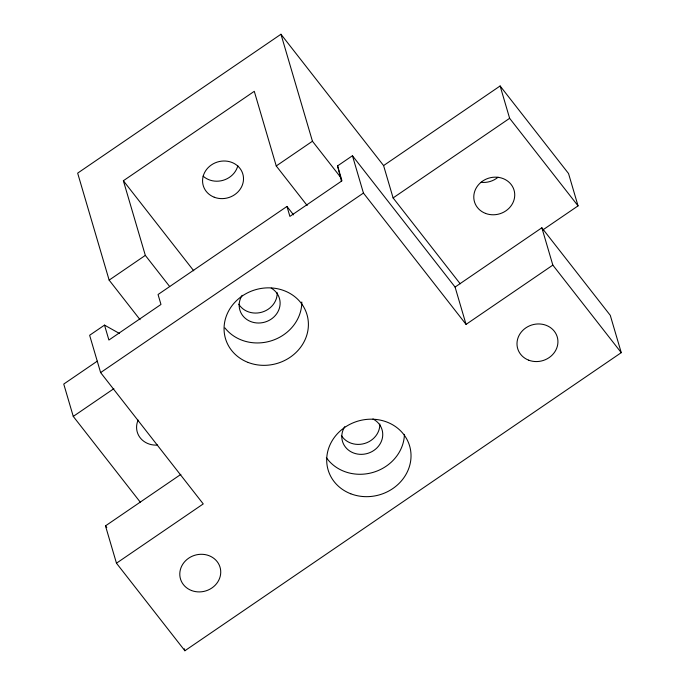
<?xml version="1.0" encoding="UTF-8"?>
<svg xmlns="http://www.w3.org/2000/svg" width="685" height="685" viewBox="0 0 685 685"><rect width="100%" height="100%" fill="white"/><g stroke="black" fill="none" stroke-linecap="round" stroke-linejoin="round"><path stroke-width="1.03" d="M460.209 283.796L393.104 197.922L383.583 165.582L280.961 34.25L77.653 173.134L109.138 280.114L140.057 319.681M169.674 286.535L145.331 255.385L123.368 180.746L254.281 91.319L276.243 165.958L307.163 205.526M109.138 280.114L145.331 255.385M276.243 165.958L312.446 141.23L280.961 34.25M119.336 333.398L104.514 325.11L89.632 335.273L100.618 372.589L203.248 503.92L116.467 563.198L184.881 650.75L621.252 352.664L610.275 315.34L541.852 227.788L455.08 287.066L466.057 324.39L552.838 265.112L541.852 227.788M341.378 181.08L337.577 165.898L352.45 155.735L455.08 287.066M293.548 214.859L286.972 206.442L158.047 294.516L160.975 304.465L108.906 340.034L104.514 325.11M97.287 361.149L63.748 384.062L73.261 416.411L140.365 502.276M383.583 165.582L500.118 85.976L568.533 173.528L578.054 205.877L542.743 229.997M100.618 372.589L363.435 193.059L352.45 155.735M73.261 416.411L113.873 388.669M393.104 197.922L509.631 118.317L500.118 85.976M116.467 563.198L105.481 525.874L180.866 474.38M509.631 118.317L578.054 205.877M552.838 265.112L621.252 352.664M363.435 193.059L466.057 324.39M312.446 141.23L340.736 177.432M123.368 180.746L193.761 270.823M105.481 525.874L106.8 527.561M337.577 165.898L341.969 180.831L289.901 216.4L286.972 206.442M184.291 648.729L184.881 650.75M498.063 177.227A20.636 18.658 -16.4 0 1 481.041 182.296M157.636 445.062A20.636 18.658 -16.4 0 1 138.122 420.093M237.832 165.744A20.636 18.658 -16.4 0 1 223.25 180.266A20.636 18.658 -16.4 0 1 203.077 176.105M379.815 424.032A20.636 18.658 -16.4 0 1 364.685 443.46A20.636 18.658 -16.4 0 1 341.361 435.489M372.94 418.963A20.636 18.658 -16.4 0 1 379.755 444.445A20.636 18.658 -16.4 0 1 351.602 452.117A20.636 18.658 -16.4 0 1 344.786 426.627M277.194 292.7A20.636 18.658 -16.4 0 1 262.055 312.129A20.636 18.658 -16.4 0 1 238.731 304.157M271.217 288.12A20.636 18.658 -16.4 0 1 276.74 313.696A20.636 18.658 -16.4 0 1 248.672 320.623A20.636 18.658 -16.4 0 1 242.156 295.295M404.424 434.358A42.479 38.403 -16.4 0 1 373.265 472.333A42.479 38.403 -16.4 0 1 326.36 457.623M301.811 302.017A42.479 38.403 -16.4 0 1 272.228 340.505A42.479 38.403 -16.4 0 1 224.937 327.918M485.468 213.386A20.636 18.658 -16.4 0 0 514.675 193.435A20.636 18.658 -16.4 0 0 482.625 181.088A20.636 18.658 -16.4 0 0 485.468 213.386M214.251 197.229A20.636 18.658 -16.4 0 0 243.449 177.278A20.636 18.658 -16.4 0 0 211.4 164.931A20.636 18.658 -16.4 0 0 214.251 197.229M528.674 360.173A20.636 18.658 -16.4 0 0 557.873 340.231A20.636 18.658 -16.4 0 0 525.832 327.875A20.636 18.658 -16.4 0 0 528.674 360.173M191.475 590.513A20.636 18.658 -16.4 0 0 220.681 570.571A20.636 18.658 -16.4 0 0 188.632 558.215A20.636 18.658 -16.4 0 0 191.475 590.513M350.771 493.782A42.479 38.403 -16.4 0 0 410.897 452.716A42.479 38.403 -16.4 0 0 344.915 427.286A42.479 38.403 -16.4 0 0 350.771 493.782M248.15 362.459A42.479 38.403 -16.4 0 0 308.267 321.385A42.479 38.403 -16.4 0 0 242.284 295.954A42.479 38.403 -16.4 0 0 248.15 362.459"/></g></svg>
